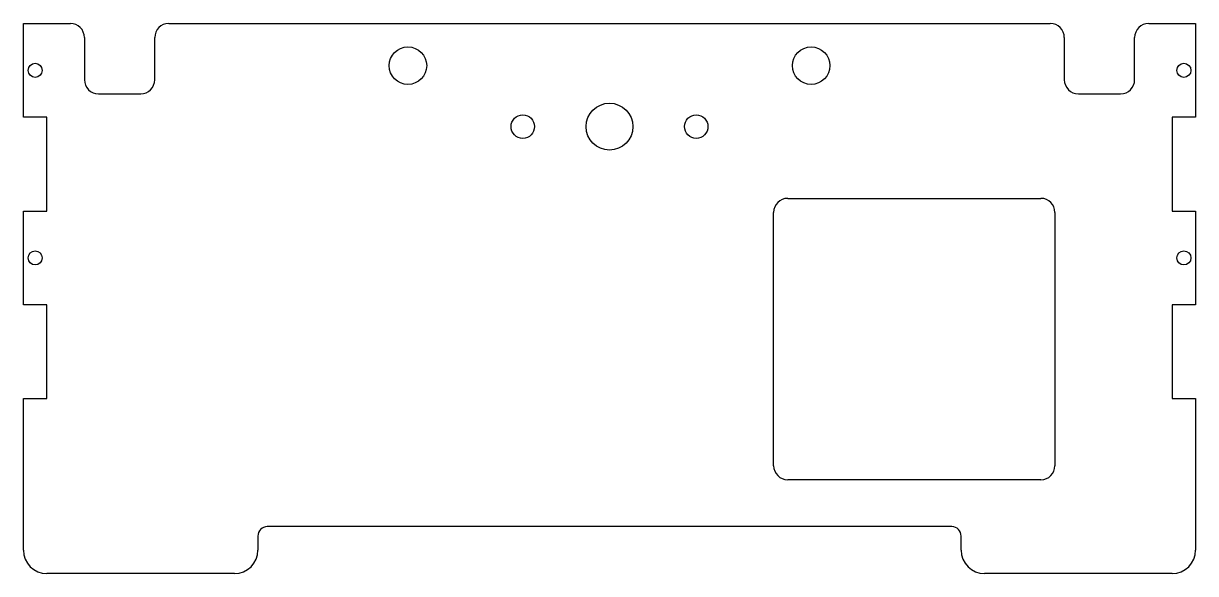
# Model space of a CAD drawing. Header units: millimetres. Extents: x -116 to 134, y -52 to 65.
import ezdxf

# ---------------------------------------------------------------- set-up
doc = ezdxf.new("R2010")
doc.units = ezdxf.units.MM

msp = doc.modelspace()

# ---------------------------------------------------------------- linework, layer by layer
at = {"color": 7, "linetype": 'Continuous', "lineweight": 25}
for p, q in [((-115.65, 45.11), (-115.65, 65.11)), ((-115.65, 65.11), (-105.65, 65.11)), ((-84.65, 65.11), (103.35, 65.11)), ((124.35, 65.11), (134.35, 65.11)), ((134.35, 65.11), (134.35, 45.11)), ((-102.65, 62.11), (-102.65, 53.11)), ((-87.65, 53.11), (-87.65, 62.11)), ((106.35, 62.11), (106.35, 53.11)), ((121.35, 53.11), (121.35, 62.11)), ((-99.65, 50.11), (-90.65, 50.11)), ((109.35, 50.11), (118.35, 50.11)), ((-110.65, 45.11), (-115.65, 45.11)), ((-110.65, 25.11), (-110.65, 45.11)), ((134.35, 45.11), (129.35, 45.11)), ((129.35, 45.11), (129.35, 25.11)), ((47.35, 27.81), (101.35, 27.81)), ((-115.65, 5.11), (-115.65, 25.11)), ((-115.65, 25.11), (-110.65, 25.11)), ((129.35, 25.11), (134.35, 25.11)), ((134.35, 25.11), (134.35, 5.11)), ((44.35, -29.19), (44.35, 24.81)), ((104.35, 24.81), (104.35, -29.19)), ((-110.65, 5.11), (-115.65, 5.11)), ((-110.65, -14.89), (-110.65, 5.11)), ((134.35, 5.11), (129.35, 5.11)), ((129.35, 5.11), (129.35, -14.89)), ((-115.65, -47.19), (-115.65, -14.89)), ((-115.65, -14.89), (-110.65, -14.89)), ((129.35, -14.89), (134.35, -14.89)), ((134.35, -14.89), (134.35, -47.19)), ((101.35, -32.19), (47.35, -32.19)), ((82.35, -42.19), (-63.65, -42.19)), ((-65.65, -44.19), (-65.65, -47.19)), ((84.35, -47.19), (84.35, -44.19)), ((-70.65, -52.19), (-110.65, -52.19)), ((129.35, -52.19), (89.35, -52.19))]:
    msp.add_line(p, q, dxfattribs=at)
for centre, radius in [((-33.65, 56.11), 4), ((52.35, 56.11), 4), ((-113.15, 55.11), 1.5), ((131.85, 55.11), 1.5), ((9.35, 43.11), 5), ((-9.15, 43.11), 2.5), ((27.85, 43.11), 2.5), ((-113.15, 15.11), 1.5), ((131.85, 15.11), 1.5)]:
    msp.add_circle(centre, radius, dxfattribs=at)
for centre, radius, start, end in [((-105.65, 62.11), 3, 0, 90), ((-84.65, 62.11), 3, 90, 180), ((103.35, 62.11), 3, 0, 90), ((124.35, 62.11), 3, 90, 180), ((-99.65, 53.11), 3, 180, 270), ((-90.65, 53.11), 3, 270, 0), ((109.35, 53.11), 3, 180, 270), ((118.35, 53.11), 3, 270, 0), ((47.35, 24.81), 3, 90, 180), ((101.35, 24.81), 3, 0, 90), ((47.35, -29.19), 3, 180, 270), ((101.35, -29.19), 3, 270, 0), ((-63.65, -44.19), 2, 90, 180), ((82.35, -44.19), 2, 0, 90), ((-110.65, -47.19), 5, 180, 270), ((-70.65, -47.19), 5, 270, 0), ((89.35, -47.19), 5, 180, 270), ((129.35, -47.19), 5, 270, 0)]:
    msp.add_arc(centre, radius, start, end, dxfattribs=at)

doc.saveas('drawing.dxf')
